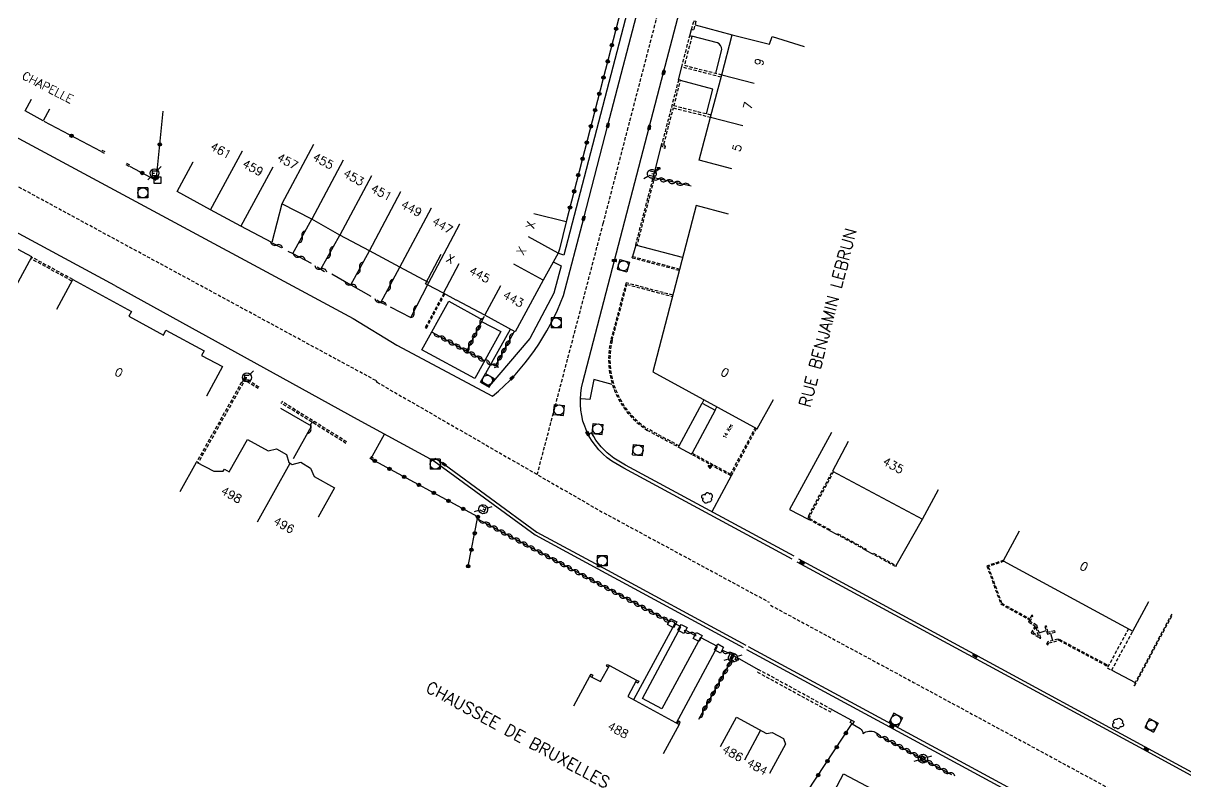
# Model space of a CAD drawing. Header units: millimetres. Extents: x 126999 to 128001, y 153000 to 154000.
# Drawn here: x 127334.9 to 127508.1, y 153660.1 to 153773 of the extents above; entities that cross this region are included whole.
import ezdxf
from ezdxf.enums import TextEntityAlignment as Align

# ---------------------------------------------------------------- set-up
doc = ezdxf.new("R2010")
doc.units = ezdxf.units.MM
doc.linetypes.add('DASHED', pattern=[0.75, 0.5, -0.25])
doc.layers.get('0').update_dxf_attribs({"linetype": 'CONTINUOUS'})
for name, color, linetype in [('W0001', 6, 'DASHED'), ('W0008', 7, 'CONTINUOUS'), ('W0100', 7, 'CONTINUOUS'), ('W0105', 7, 'CONTINUOUS'), ('W0112', 1, 'DASHED'), ('W0300', 7, 'CONTINUOUS'), ('W0310', 3, 'CONTINUOUS'), ('W0322', 7, 'CONTINUOUS'), ('W0334', 7, 'CONTINUOUS'), ('W0400', 7, 'CONTINUOUS'), ('W0420', 7, 'CONTINUOUS'), ('W0471', 7, 'CONTINUOUS'), ('W0851', 7, 'CONTINUOUS'), ('W0984', 7, 'CONTINUOUS'), ('W0989', 7, 'CONTINUOUS'), ('W0991', 7, 'CONTINUOUS'), ('W1102', 7, 'CONTINUOUS')]:
    doc.layers.add(name, color=color, linetype=linetype)
doc.styles.get("Standard").update_dxf_attribs({"font": 'romans.shx', "width": 0.85})

# ---------------------------------------------------------------- blocks, each defined once
blk = doc.blocks.new('t310o')
at = {"color": 0, "linetype": 'Continuous'}
for centre, start, end in [((-0.5, 0.38), 216.8699, 323.1304), ((0.5, -0.37), 36.8699, 143.1303)]:
    blk.add_arc(centre, 0.625, start, end, dxfattribs=at)
blk = doc.blocks.new('t322o')
at = {"color": 0, "linetype": 'Continuous'}
for radius in [0.25, 0.15]:
    blk.add_circle((0, 0), radius, dxfattribs=at)
blk = doc.blocks.new('T420')
for p, q in [((0.75, 0.75), (-0.75, 0.75)), ((-0.75, 0.75), (-0.75, -0.75)), ((0.75, 0.75), (0.75, -0.75)), ((0.75, -0.75), (-0.75, -0.75))]:
    blk.add_line(p, q)
blk.add_ellipse((0, 0), major_axis=(-0.53, 0.53), ratio=1, start_param=3.926991, end_param=10.210176)
blk = doc.blocks.new('T471')
for p, q in [((-0.333334, 0.333334), (-0.333334, -0.333334)), ((-0.333334, 0.333334), (0.333334, 0.333334)), ((-0.333334, 0), (0, 0)), ((0.500001, 0.500001), (1.000002, 1.000002)), ((-0.500001, -0.500001), (-1.000002, -1.000002)), ((-0.333334, -0.333334), (0.333334, -0.333334))]:
    blk.add_line(p, q)
blk.add_ellipse((0, 0), major_axis=(0.471405, 0.471405), ratio=1, start_param=5.4977871438, end_param=11.780972451)
blk = doc.blocks.new('t112o')
at = {"color": 0, "linetype": 'Continuous'}
for p, q in [((-0.5, 0.5), (0.5, 0.5)), ((-0.5, -0.5), (-0.5, 0.5)), ((0.5, 0.5), (0.5, -0.5)), ((0.5, -0.5), (-0.5, -0.5))]:
    blk.add_line(p, q, dxfattribs=at)
blk = doc.blocks.new('T851')
for p, q in [((-0.25, -0.15), (0, 0.32)), ((0, 0.32), (0.25, -0.15)), ((-0.25, -0.15), (0.25, -0.15))]:
    blk.add_line(p, q)
for major_axis in [(-0.106, 0.106), (-0.0354, 0.0354), (-0.0236, 0.0236)]:
    blk.add_ellipse((0, 0), major_axis=major_axis, ratio=1, start_param=3.926991, end_param=10.210176)
blk = doc.blocks.new('T400')
for p, q in [((-0.15, 0.3), (0.15, 0.3)), ((-0.15, -0.25), (-0.15, 0.3)), ((-0.15, 0.15), (0.15, 0.15)), ((-0.15, 0), (0.15, 0)), ((0.15, 0.3), (0.15, -0.25)), ((-0.15, -0.15), (0.15, -0.15)), ((-0.15, -0.25), (-0.15, -0.3)), ((-0.15, -0.3), (0.15, -0.3)), ((0.15, -0.3), (0.15, -0.25))]:
    blk.add_line(p, q)
blk = doc.blocks.new('T300')
for p, q in [((-0.8, 0.51), (-0.86, 0.34)), ((-0.86, 0.34), (-0.86, 0.17)), ((-0.86, 0.17), (-0.74, 0.06)), ((-0.69, 0.63), (-0.8, 0.51)), ((-0.8, -0.06), (-0.74, 0.06)), ((-0.74, 0.06), (-0.69, 0.11)), ((-0.57, 0.69), (-0.69, 0.63)), ((-0.46, 0.69), (-0.57, 0.69)), ((-0.29, 0.63), (-0.46, 0.69)), ((-0.29, 0.63), (-0.17, 0.74)), ((-0.23, 0.57), (-0.29, 0.63)), ((-0.17, 0.74), (-0.06, 0.8)), ((-0.06, 0.8), (0.06, 0.8)), ((0.06, 0.8), (0.23, 0.74)), ((0.23, 0.74), (0.34, 0.63)), ((0.34, 0.63), (0.4, 0.51)), ((0.46, 0.46), (0.34, 0.46)), ((0.4, 0.51), (0.4, 0.46)), ((0.57, 0.4), (0.46, 0.46)), ((0.57, 0.4), (0.69, 0.29)), ((0.69, 0.29), (0.74, 0.17)), ((0.74, 0.06), (0.69, -0.17)), ((0.74, 0.17), (0.74, 0.06)), ((-0.8, -0.17), (-0.8, -0.06)), ((-0.8, -0.23), (-0.8, -0.17)), ((-0.74, -0.34), (-0.8, -0.23)), ((-0.69, -0.4), (-0.74, -0.34)), ((-0.51, -0.46), (-0.69, -0.4)), ((-0.4, -0.46), (-0.51, -0.46)), ((-0.4, -0.46), (-0.34, -0.46)), ((-0.34, -0.46), (-0.34, -0.4)), ((-0.34, -0.51), (-0.34, -0.46)), ((-0.29, -0.63), (-0.34, -0.51)), ((-0.17, -0.74), (-0.29, -0.63)), ((-0.06, -0.8), (-0.17, -0.74)), ((0.06, -0.8), (-0.06, -0.8)), ((0.17, -0.74), (0.06, -0.8)), ((0.23, -0.69), (0.17, -0.74)), ((0.29, -0.46), (0.23, -0.46)), ((0.29, -0.63), (0.23, -0.69)), ((0.46, -0.4), (0.29, -0.46)), ((0.34, -0.51), (0.29, -0.63)), ((0.34, -0.51), (0.34, -0.46)), ((0.57, -0.34), (0.46, -0.4)), ((0.63, -0.29), (0.57, -0.34)), ((0.69, -0.17), (0.63, -0.29))]:
    blk.add_line(p, q)

msp = doc.modelspace()

# ---------------------------------------------------------------- linework, layer by layer
at = {"layer": 'W0001'}
msp.add_lwpolyline([(127411.48, 153705.8), (127421.32, 153743.21), (127424.92, 153757.06), (127430.03, 153776.67), (127436.2, 153800.44), (127441.93, 153822.4), (127448.5, 153847.53), (127457.45, 153881.88, 0.290948)], format="xyb", dxfattribs=at)
for points in [[(127387.44, 153719.79), (127267.12, 153784.97), (127169.72, 153837.57), (127150.15, 153847.94), (127138.65, 153852.5), (127138.65, 153852.5), (127138.65, 153852.5), (127094.09, 153863.28)], [(127387.44, 153719.79), (127387.59, 153719.57)]]:
    msp.add_lwpolyline(points, dxfattribs=at)
at = {"layer": 'W0001', "flags": 128}
for points in [[(127387.59, 153719.57), (127420.92, 153700.36), (127446.03, 153686.79)], [(127446.21, 153686.35), (127467.55, 153674.85), (127502.77, 153655.77), (127504.31, 153654.99), (127512.66, 153651.6), (127514.34, 153650.91), (127535, 153639.71), (127553.95, 153629.44), (127590.1, 153609.88), (127601.03, 153603.92), (127646.26, 153579.38), (127669.46, 153566.8)]]:
    msp.add_lwpolyline(points, dxfattribs=at)
at = {"layer": 'W0008'}
for points in [[(127390.56, 153725.1), (127404.82, 153717.46, 0.129702), (127415.37, 153732.45), (127418.4, 153743.97), (127422, 153757.82), (127427.11, 153777.43), (127433.28, 153801.2), (127439.01, 153823.16), (127445.57, 153848.29), (127451.33, 153870.37, 0.358025), (127446.77, 153882.81), (127448.04, 153884.8), (127450.4, 153888.83), (127469.12, 153878.27), (127486.77, 153868.34), (127488.93, 153867.13)], [(127449.48, 153693.18), (127424.36, 153706.74), (127422.59, 153707.8, -0.321381), (127418.29, 153719.57), (127423.01, 153737.71), (127428.17, 153757.5), (127430.31, 153765.69), (127433.97, 153779.74), (127439.57, 153801.24), (127445.44, 153823.88), (127451.21, 153845.93), (127456.66, 153866.87, -0.425937), (127467.46, 153871.14), (127471.31, 153868.95), (127477.24, 153865.6), (127485.45, 153860.96)], [(127348.53, 153733.98), (127264.15, 153779.53), (127227.11, 153799.53), (127194.61, 153817.1), (127168.15, 153831.36, 0.0103), (127151.75, 153839.91, 0.0212), (127138.27, 153845.83, 0.0154), (127127.05, 153849.72, 0.0243), (127107.89, 153854.89, 0.032172), (127093.12, 153857.17, -16.56692), (127093.12, 153857.17)]]:
    msp.add_lwpolyline(points, format="xyb", dxfattribs=at)
at = {"layer": 'W0008', "flags": 128}
msp.add_lwpolyline([(127109.72, 153870.8), (127109.2, 153868.96), (127127.86, 153862.83), (127139.04, 153859.17, -0.0067), (127148.56, 153855.97, -0.0253), (127164.76, 153849.24, -0.0045), (127170.41, 153846.47, 0.134), (127170.27, 153844.93, 0.1898), (127171.28, 153843.77), (127232.77, 153810.54), (127270.08, 153790.42), (127384.07, 153729.04), (127384.07, 153729.04)], format="xyb", dxfattribs=at)
at = {"layer": 'W0008'}
for points in [[(127348.53, 153733.98), (127384.63, 153714.04)], [(127384.07, 153729.04), (127390.56, 153725.1)], [(127384.63, 153714.04), (127396.05, 153707.85), (127396.28, 153708.23), (127397.6, 153707.35), (127411.44, 153697.23), (127420.75, 153692.2), (127442.58, 153680.4)], [(127450.15, 153692.79), (127476.87, 153678.35), (127501.75, 153664.88), (127522.79, 153653.42)], [(127442.89, 153680.19), (127464.22, 153668.69), (127499.52, 153649.56), (127501.41, 153648.61), (127510.01, 153645.12), (127518.04, 153641.8), (127532.03, 153634.22), (127550.98, 153623.96), (127587.12, 153604.4), (127598.05, 153598.44), (127643.29, 153573.89), (127666.48, 153561.32)]]:
    msp.add_lwpolyline(points, dxfattribs=at)
at = {"layer": 'W0100'}
for points in [[(127440.46, 153751.35), (127435.62, 153752.61), (127437.29, 153759.04), (127438.96, 153765.35), (127440.52, 153771.3), (127446.1, 153769.89), (127446.46, 153771.06), (127451.23, 153769.58)], [(127440, 153744.61), (127435.16, 153745.88), (127428.68, 153721.09), (127444.27, 153712.59), (127446.67, 153716.98)], [(127395.13, 153734.05), (127394.84, 153734.21)], [(127457.83, 153710.73), (127455.48, 153706.32), (127468.9, 153699.18), (127471.25, 153703.59)], [(127483.3, 153697.35), (127480.91, 153692.95), (127500.22, 153682.48), (127502.61, 153686.88)], [(127416.95, 153671.38), (127419.32, 153675.77), (127420.9, 153674.99), (127422.26, 153677.37), (127426.29, 153675.19), (127424.97, 153672.73), (127432.63, 153668.6), (127430.25, 153664.2)], [(127438.77, 153665.3), (127441.19, 153669.67), (127445.63, 153667.22), (127446.5, 153667.41), (127448.16, 153666.5), (127448.49, 153665.66), (127446.08, 153661.28)], [(127454.79, 153656.81), (127457.13, 153661.23), (127461.31, 153659.01), (127460.84, 153658.15), (127466.75, 153654.86), (127467.17, 153655.61), (127474.09, 153651.76), (127471.66, 153647.39)]]:
    msp.add_lwpolyline(points, dxfattribs=at)
at = {"layer": 'W0100', "flags": 128}
for points in [[(127338.83, 153760.23), (127337.86, 153758.48), (127335.16, 153759.97), (127336.13, 153761.72), (127336.13, 153761.72)], [(127395.3, 153734.43), (127391.03, 153736.71), (127386.47, 153739.14), (127382.08, 153741.46), (127377.89, 153743.82), (127373.43, 153746.15), (127371.93, 153740.35), (127367.33, 153742.8), (127362.81, 153745.25), (127357.81, 153747.96), (127360.19, 153752.36), (127360.19, 153752.36)], [(127333.77, 153733.81), (127336.16, 153738.21), (127330.54, 153741.23)], [(127339.88, 153730.46), (127342.27, 153734.85), (127351.02, 153730.09), (127350.64, 153729.39), (127355.78, 153726.59), (127356.16, 153727.3), (127361.83, 153724.25), (127361.46, 153723.54), (127364.56, 153721.88), (127362.2, 153717.47), (127362.2, 153717.47)], [(127358.29, 153703.29), (127360.72, 153707.66), (127363.27, 153706.32), (127364.67, 153706.29), (127364.88, 153706.61), (127365.58, 153706.22), (127368.32, 153711.04), (127371.4, 153709.32), (127372.63, 153709.63), (127374.14, 153708.78), (127374.49, 153707.58), (127374.68, 153707.48), (127374.95, 153707.32), (127376.28, 153707.65), (127377.69, 153706.77), (127378.24, 153705.5), (127381.25, 153703.82), (127378.82, 153699.45), (127378.82, 153699.45)]]:
    msp.add_lwpolyline(points, dxfattribs=at)
at = {"layer": 'W0100'}
msp.add_lwpolyline([(127415.8, 153743.43), (127414.81, 153739.39, -0.017983), (127414.58, 153738.8), (127412.36, 153734.76), (127408.19, 153727.08), (127403.68, 153729.53), (127399.45, 153731.8), (127399.38, 153731.78), (127397.5, 153732.8), (127395.13, 153734.05)], format="xyb", dxfattribs=at)
at = {"layer": 'W0105'}
msp.add_lwpolyline([(127436.3, 153716.94), (127436.05, 153716.46), (127438, 153715.4), (127438.26, 153715.87)], dxfattribs=at)
at = {"layer": 'W0112'}
for p, q in [((127346.49, 153753.92), (127346.97, 153753.67)), ((127346.61, 153754.14), (127347.09, 153753.89)), ((127350.18, 153751.97), (127350.64, 153751.73)), ((127350.3, 153752.19), (127350.75, 153751.95)), ((127342.15, 153734.63), (127336.03, 153737.98)), ((127342.27, 153734.85), (127336.15, 153738.2)), ((127367.8, 153720.21), (127360.72, 153707.66)), ((127368.02, 153720.08), (127360.94, 153707.53)), ((127369.92, 153718.6), (127367.67, 153719.99)), ((127370.05, 153718.82), (127367.8, 153720.21)), ((127382.98, 153710.45), (127373.29, 153716.48)), ((127383.11, 153710.66), (127373.43, 153716.69)), ((127386.95, 153707.97), (127386.38, 153708.34)), ((127387.08, 153708.18), (127386.51, 153708.55))]:
    msp.add_line(p, q, dxfattribs=at)
for points in [[(127434.78, 153772), (127434.47, 153772.09), (127434.83, 153773.38), (127435.12, 153773.31)], [(127460.4, 153694.56), (127456.19, 153696.86), (127456.27, 153697), (127456.27, 153697), (127460.47, 153694.7)], [(127464.87, 153692.11), (127461.52, 153693.94), (127461.6, 153694.08), (127464.95, 153692.25)], [(127485.17, 153684.85), (127484.81, 153684.17), (127484.68, 153683.83), (127485.64, 153683.28), (127485.06, 153682.19), (127486.26, 153681.56), (127486.35, 153681.42), (127486.53, 153681.46), (127485.89, 153683.37), (127484.91, 153683.93), (127485.34, 153684.75)], [(127487.1, 153683.18), (127487.49, 153682.05), (127488.66, 153682.32), (127488.61, 153682.53), (127487.63, 153682.3), (127487.3, 153683.25)], [(127485.77, 153683.1), (127485.33, 153682.27), (127486.19, 153681.82)], [(127487.56, 153680.44), (127487.7, 153680.73), (127489.15, 153681.08), (127489.1, 153681.28), (127487.56, 153680.91), (127487.37, 153680.54)], [(127496.32, 153677.29), (127489.16, 153681.12), (127489.25, 153681.28), (127496.41, 153677.45)], [(127441.34, 153678.05), (127440.95, 153678.25), (127441.13, 153678.61), (127441.53, 153678.41)], [(127458.48, 153668.67), (127458.09, 153668.89), (127458.29, 153669.23), (127458.68, 153669.01)]]:
    msp.add_lwpolyline(points, close=True, dxfattribs=at)
for points in [[(127438.87, 153764.99), (127433.01, 153766.51), (127434.21, 153771.17), (127434.53, 153771.09), (127433.41, 153766.76), (127438.96, 153765.35)], [(127432.63, 153736.19), (127425.62, 153738.06), (127425.69, 153738.29), (127432.69, 153736.42)], [(127397.54, 153732.78), (127394.8, 153727.72), (127394.97, 153727.63), (127397.7, 153732.69)], [(127444.12, 153712.67), (127440.36, 153705.6), (127434.46, 153708.82), (127434.56, 153708.99), (127440.28, 153705.87), (127443.95, 153712.76)], [(127455.62, 153706.24), (127452.1, 153699.67), (127452.04, 153699.24), (127455.09, 153697.62), (127455.01, 153697.48), (127451.87, 153699.15), (127451.94, 153699.72), (127455.48, 153706.32)], [(127480.96, 153693.04), (127478.48, 153692.18), (127480.55, 153686.52), (127484.81, 153684.17)], [(127481.02, 153692.89), (127478.68, 153692.08), (127480.68, 153686.63), (127484.89, 153684.32)], [(127506.01, 153685.03), (127500.37, 153674.43), (127500.49, 153674.36), (127506.14, 153684.96)], [(127499.58, 153682.83), (127496.42, 153677.02), (127497.07, 153676.67), (127500.22, 153682.48)], [(127422.11, 153677.11), (127421.81, 153677.26), (127421.95, 153677.53), (127422.26, 153677.37)], [(127419.32, 153675.77), (127419.5, 153676.07), (127419.76, 153675.94), (127419.61, 153675.63)], [(127426.29, 153675.19), (127426.62, 153675.01), (127426.47, 153674.75), (127426.15, 153674.93)], [(127432.63, 153668.6), (127432.78, 153668.92), (127432.51, 153669.05), (127432.36, 153668.74)]]:
    msp.add_lwpolyline(points, dxfattribs=at)
for points in [[(127437.37, 153759.34), (127431.84, 153760.71), (127432.84, 153764.53), (127432.54, 153764.61), (127430.06, 153755.11, 0.527489), (127430.54, 153754.44), (127430.61, 153754.73), (127430.43, 153754.77, -0.380348), (127430.35, 153755.01), (127431.76, 153760.41), (127437.29, 153759.04)], [(127431.67, 153732.52), (127424.71, 153734.36), (127422.44, 153725.83, 0.317998), (127427.83, 153712.44), (127432.54, 153709.89), (127432.63, 153710.06), (127427.93, 153712.61, -0.317773), (127422.63, 153725.78), (127424.85, 153734.12), (127431.62, 153732.33)]]:
    msp.add_lwpolyline(points, format="xyb", dxfattribs=at)
msp.add_lwpolyline([(127429.7, 153751.3, 0.47243), (127429.2, 153751.06), (127426.37, 153740.11), (127426.33, 153739.93), (127426.15, 153739.98), (127429.03, 153751.11, -0.47243), (127429.78, 153751.46)], format="xyb", close=True, dxfattribs=at)
at = {"layer": 'W0112', "flags": 128}
msp.add_lwpolyline([(127455.37, 153670.79), (127444.5, 153676.73), (127444.31, 153676.38), (127455.18, 153670.44)], close=True, dxfattribs=at)
at = {"layer": 'W0310'}
for points in [[(127434.42, 153748.78), (127429.09, 153749.93)], [(127403.56, 153729.33), (127400.95, 153724.19)], [(127403.55, 153722.79), (127400.95, 153724.19), (127395.89, 153726.97)], [(127407.99, 153727.03), (127405.23, 153721.97), (127404.72, 153722.26)], [(127431.19, 153683.9), (127402.65, 153699.18)], [(127434.96, 153681.85), (127433.55, 153682.61)], [(127435.54, 153669.36), (127440.83, 153678.83), (127439, 153679.65)], [(127462.93, 153666.71), (127473.22, 153661.12)]]:
    msp.add_lwpolyline(points, dxfattribs=at)
at = {"layer": 'W0310', "flags": 128}
for points in [[(127375.08, 153738.73), (127377.89, 153743.82), (127377.89, 153743.82)], [(127379.26, 153736.42), (127382.08, 153741.46), (127382.08, 153741.46)], [(127371.99, 153740.32), (127373.32, 153739.64), (127373.32, 153739.64)], [(127374.31, 153739.09), (127375.08, 153738.73), (127377.81, 153737.3), (127377.81, 153737.3)], [(127383.7, 153734.08), (127386.47, 153739.14), (127386.47, 153739.14)], [(127378.67, 153736.74), (127379.26, 153736.42), (127379.79, 153736.06), (127379.79, 153736.06)], [(127380.87, 153735.68), (127383.7, 153734.08), (127386.67, 153732.37), (127386.67, 153732.37)], [(127388.19, 153731.45), (127391.03, 153736.71), (127391.03, 153736.71)], [(127389.57, 153730.78), (127392.67, 153729.19), (127395.26, 153734.3), (127395.26, 153734.3)], [(127387.56, 153731.83), (127388.19, 153731.45), (127388.75, 153731.16), (127388.75, 153731.16)], [(127375.15, 153708.21), (127377.86, 153713.01), (127373.3, 153715.62), (127373.3, 153715.62)]]:
    msp.add_lwpolyline(points, dxfattribs=at)
at = {"layer": 'W0322'}
for points in [[(127426.29, 153784.31), (127425.94, 153782.73), (127415.8, 153743.43)], [(127401.19, 153692.14), (127402.65, 153699.5), (127386.69, 153708.14)], [(127451.7, 153658.54), (127458.41, 153668.71)]]:
    msp.add_lwpolyline(points, dxfattribs=at)
at = {"layer": 'W0322', "flags": 128}
for points in [[(127354.75, 153750), (127355.72, 153759.95), (127355.72, 153759.95)], [(127337.94, 153758.43), (127346.48, 153753.99), (127346.48, 153753.99)], [(127350.72, 153751.74), (127354.64, 153749.65), (127354.64, 153749.65)]]:
    msp.add_lwpolyline(points, dxfattribs=at)
at = {"layer": 'W0334'}
for points in [[(127426.29, 153784.31), (127427.31, 153784.06), (127415.45, 153738.49), (127414.56, 153738.76)], [(127434.21, 153771.17), (127434.47, 153772.09)], [(127434.99, 153772.78), (127440.52, 153771.3)], [(127432.54, 153764.61), (127433.01, 153766.51)], [(127436.7, 153759.51), (127437.66, 153763.19), (127432.82, 153764.49)], [(127429.03, 153751.11), (127430.06, 153755.11)], [(127426.15, 153739.98), (127425.69, 153738.29)], [(127433.13, 153738.11), (127426.33, 153739.93)], [(127413.85, 153737.48), (127415.02, 153736.87), (127413.94, 153732.83), (127410.39, 153726.05), (127404.34, 153718.96), (127403.11, 153719.64), (127407.49, 153727.47)], [(127403.19, 153728.61), (127406.04, 153727.09), (127402.19, 153720.1), (127394.3, 153724.39), (127398.32, 153731.61), (127403.32, 153728.87)], [(127422.66, 153719.24), (127419.9, 153719.95), (127419.33, 153716.97), (127418, 153717.1)], [(127432.61, 153710.07), (127436.05, 153716.46)], [(127438, 153715.4), (127434.56, 153708.99)], [(127386.69, 153708.14), (127388.74, 153711.81)], [(127455.33, 153712.06), (127449.09, 153700.59), (127451.87, 153699.15)], [(127432.54, 153709.89), (127434.46, 153708.82)], [(127396.05, 153707.85), (127411.17, 153696.81), (127420.51, 153691.76), (127442.16, 153680.06)], [(127440.36, 153705.6), (127437.51, 153700.27)], [(127464.95, 153692.25), (127468.9, 153699.18)], [(127455.01, 153697.48), (127456.19, 153696.86)], [(127460.4, 153694.56), (127461.52, 153693.94)], [(127450.39, 153693.23), (127477.1, 153678.79), (127501.98, 153665.32), (127523.03, 153653.86), (127534.67, 153647.55), (127548.56, 153640.03), (127574.12, 153626.2), (127592.98, 153615.93), (127593.82, 153615.53), (127594.29, 153615.35)], [(127432.22, 153668.82), (127438.33, 153680.19), (127435.82, 153681.55), (127430.04, 153670.91), (127427.14, 153672.47), (127432.88, 153683.11), (127431.96, 153683.62), (127425.83, 153672.27)], [(127486.27, 153682.24), (127487.3, 153682.58)], [(127487.97, 153682.16), (127488.24, 153681.08)], [(127441.53, 153678.41), (127444.5, 153676.73)], [(127442.65, 153679.75), (127463.98, 153668.25), (127499.29, 153649.12), (127501.2, 153648.15), (127509.82, 153644.66), (127517.83, 153641.35), (127531.79, 153633.78), (127550.74, 153623.52), (127586.88, 153603.96), (127597.81, 153598), (127643.05, 153573.45), (127666.24, 153560.88)], [(127497.07, 153676.67), (127500.58, 153674.82)], [(127455.37, 153670.79), (127458.29, 153669.23)]]:
    msp.add_lwpolyline(points, dxfattribs=at)
for points in [[(127438.08, 153765.58), (127438.97, 153769.13, 0.27309), (127438.34, 153770.11), (127434.53, 153771.09)], [(127458.4, 153668.7), (127459.58, 153667.97, -0.257901), (127460.01, 153667.23, -0.265616), (127461.84, 153667.44, -0.17553), (127462.66, 153666.68), (127462.93, 153666.71)]]:
    msp.add_lwpolyline(points, format="xyb", dxfattribs=at)
at = {"layer": 'W0334', "flags": 128}
msp.add_lwpolyline([(127449.75, 153693.66), (127424.64, 153707.21), (127422.89, 153708.26, -0.124249), (127419.58, 153712.01), (127419.09, 153711.76)], format="xyb", dxfattribs=at)
at = {"layer": 'W1102', "flags": 128}
for points in [[(127438.96, 153765.35), (127443.8, 153764.08)], [(127437.29, 153759.04), (127442.13, 153757.77)], [(127378.12, 153754.98), (127373.43, 153746.15), (127373.43, 153746.15)], [(127362.81, 153745.25), (127367.57, 153754.04), (127367.57, 153754.04)], [(127382.58, 153752.65), (127377.89, 153743.82), (127377.89, 153743.82)], [(127372.09, 153751.6), (127367.33, 153742.8), (127367.33, 153742.8)], [(127386.78, 153750.3), (127382.08, 153741.46), (127382.08, 153741.46)], [(127386.47, 153739.14), (127391.16, 153747.97), (127391.16, 153747.97)], [(127391.03, 153736.71), (127395.72, 153745.54), (127395.72, 153745.54)], [(127415.8, 153743.43), (127410.95, 153744.62)], [(127395.26, 153734.3), (127399.95, 153743.13), (127399.95, 153743.13)], [(127414.58, 153738.8), (127410.2, 153741.21)], [(127394.84, 153734.21), (127397.18, 153738.63)], [(127397.5, 153732.8), (127399.85, 153737.26)], [(127412.36, 153734.76), (127407.97, 153737.15)], [(127403.68, 153729.53), (127406.04, 153733.94)], [(127369.81, 153698.74), (127374.68, 153707.48), (127374.68, 153707.48)]]:
    msp.add_lwpolyline(points, dxfattribs=at)
at = {"layer": 'W1102'}
msp.add_lwpolyline([(127442.42, 153663.29), (127444.76, 153667.7)], dxfattribs=at)

# ---------------------------------------------------------------- block references
at = {"layer": 'W0112'}
for p, rotation in [((127354.88, 153749.64), 0.009719999999960925), ((127431.58, 153683.66), 331.60196528429), ((127433.12, 153682.81), 331.60196528429), ((127435.4, 153681.61), 331.60196528429), ((127438.57, 153679.9), 331.60196528429)]:
    msp.add_blockref('t112o', p, dxfattribs=dict(at, rotation=rotation))
at = {"layer": 'W0300'}
for p, rotation in [((127436.72, 153702.3), 241.932670700085), ((127498.09, 153668.76), 61.9688304302997)]:
    msp.add_blockref('T300', p, dxfattribs=dict(at, rotation=rotation))
at = {"layer": 'W0310'}
for p, rotation in [((127429.53, 153749.83), 167.775270985148), ((127430.76, 153749.57), 167.775270985148), ((127431.98, 153749.31), 167.775270985148), ((127433.2, 153749.04), 167.775270985148), ((127376.45, 153741.21), 61.12233350672035), ((127372.64, 153739.99), 332.7195097713948), ((127376.02, 153738.24), 332.2492735853837), ((127380.63, 153738.88), 60.71943272274403), ((127379.23, 153736.43), 331.1402470217874), ((127385.05, 153736.55), 61.37332725132175), ((127383.7, 153734.08), 330.0317534481902), ((127389.57, 153734.02), 61.58604067224794), ((127388.13, 153731.49), 329.0405858529523), ((127393.12, 153730.09), 63.14015701526515), ((127402.99, 153728.22), 243.0736160645), ((127396.96, 153726.38), 151.255036189858), ((127401.86, 153725.99), 243.0736160645), ((127402.43, 153727.1), 243.0736160645), ((127407.39, 153725.93), 241.4009628899319), ((127398.06, 153725.78), 151.255036189858), ((127399.15, 153725.17), 151.255036189858), ((127400.25, 153724.57), 151.255036189858), ((127401.29, 153724.87), 243.0736160645), ((127406.79, 153724.83), 241.4009628899319), ((127401.35, 153723.98), 151.743101745517), ((127402.45, 153723.38), 151.743101745517), ((127403.55, 153722.79), 151.743101745517), ((127405.6, 153722.64), 241.4009628899319), ((127406.19, 153723.74), 241.4009628899319), ((127404.81, 153722.21), 150.379914235233), ((127377.73, 153712.78), 60.57755411776152), ((127403.64, 153698.65), 151.837346527505), ((127404.74, 153698.06), 151.837346527505), ((127405.84, 153697.47), 151.837346527505), ((127406.94, 153696.88), 151.837346527505), ((127408.05, 153696.29), 151.837346527505), ((127409.15, 153695.7), 151.837346527505), ((127410.25, 153695.11), 151.837346527505), ((127411.35, 153694.52), 151.837346527505), ((127412.45, 153693.93), 151.837346527505), ((127413.56, 153693.34), 151.837346527505), ((127414.66, 153692.75), 151.837346527505), ((127415.76, 153692.16), 151.837346527505), ((127416.86, 153691.57), 151.837346527505), ((127417.96, 153690.98), 151.837346527505), ((127419.07, 153690.39), 151.837346527505), ((127420.17, 153689.8), 151.837346527505), ((127421.27, 153689.21), 151.837346527505), ((127422.37, 153688.62), 151.837346527505), ((127423.47, 153688.03), 151.837346527505), ((127424.58, 153687.44), 151.837346527505), ((127425.68, 153686.85), 151.837346527505), ((127426.78, 153686.26), 151.837346527505), ((127427.88, 153685.67), 151.837346527505), ((127428.98, 153685.08), 151.837346527505), ((127430.09, 153684.49), 151.837346527505), ((127431.19, 153683.9), 151.837346527505), ((127434.25, 153682.23), 151.697551617206), ((127439.91, 153679.24), 155.764947245821), ((127440.41, 153678.09), 60.8140176920539), ((127439.2, 153675.91), 60.8140176920539), ((127439.81, 153677), 60.8140176920539), ((127437.98, 153673.73), 60.8140176920539), ((127438.59, 153674.82), 60.8140176920539), ((127437.37, 153672.64), 60.8140176920539), ((127436.15, 153670.46), 60.8140176920539), ((127436.76, 153671.55), 60.8140176920539), ((127462.93, 153666.71), 331.5053682231039), ((127464.02, 153666.11), 331.5053682231039), ((127465.12, 153665.52), 331.5053682231039), ((127466.22, 153664.92), 331.5053682231039), ((127467.32, 153664.32), 331.5053682231039), ((127468.42, 153663.73), 331.5053682231039), ((127469.52, 153663.13), 331.5053682231039), ((127470.62, 153662.54), 331.5053682231039), ((127471.71, 153661.94), 331.5053682231039), ((127472.81, 153661.34), 331.5053682231039)]:
    msp.add_blockref('t310o', p, dxfattribs=dict(at, rotation=rotation))
at = {"layer": 'W0322'}
for p, rotation in [((127423.23, 153772.2), 255.53434371218), ((127422.6, 153769.78), 255.53434371218), ((127421.98, 153767.35), 255.53434371218), ((127421.35, 153764.93), 255.53434371218), ((127420.73, 153762.51), 255.53434371218), ((127420.1, 153760.09), 255.53434371218), ((127419.48, 153757.67), 255.53434371218), ((127342.1, 153756.27), 332.5556493764885), ((127355.23, 153754.98), 84.45482432083496), ((127418.85, 153755.25), 255.53434371218), ((127418.23, 153752.83), 255.53434371218), ((127352.63, 153750.72), 331.9568911921279), ((127354.75, 153750), 84.45482432083496), ((127417.6, 153750.41), 255.53434371218), ((127416.98, 153747.99), 255.53434371218), ((127416.36, 153745.57), 255.53434371218), ((127387.26, 153707.83), 151.562451081777), ((127389.46, 153706.64), 151.562451081777), ((127391.65, 153705.45), 151.562451081777), ((127393.85, 153704.26), 151.562451081777), ((127396.05, 153703.07), 151.562451081777), ((127398.25, 153701.88), 151.562451081777), ((127400.45, 153700.69), 151.562451081777), ((127402.65, 153699.5), 151.562451081777), ((127402.16, 153697.05), 151.562451081777), ((127401.67, 153694.6), 151.562451081777), ((127401.19, 153692.14), 151.562451081777), ((127457.48, 153667.31), 56.5684292965063), ((127456.11, 153665.22), 56.5684292965063), ((127454.73, 153663.13), 56.5684292965063), ((127453.35, 153661.05), 56.5684292965063)]:
    msp.add_blockref('t322o', p, dxfattribs=dict(at, rotation=rotation))
at = {"layer": 'W0400'}
for p, rotation in [((127430.31, 153765.69), 165.4007714058797), ((127422, 153757.82), 345.4078740111091), ((127428.17, 153757.5), 165.4007714059109), ((127418.4, 153743.97), 345.2588361806193), ((127423.01, 153737.71), 90), ((127407.73, 153720.21), 311.3532200140015), ((127419.01, 153711.92), 27.68825769949479), ((127397.6, 153707.35), 234.9416179343806), ((127420.75, 153692.2), 90), ((127450.92, 153692.68), 242.194478621091), ((127476.74, 153678.82), 61.60067758135202), ((127464.34, 153668.32), 61.67777446206199), ((127502.25, 153664.9), 61.56994421385902)]:
    msp.add_blockref('T400', p, dxfattribs=dict(at, rotation=rotation))
at = {"layer": 'W0420'}
for p, rotation in [((127352.71, 153747.76), 0.009719999999960925), ((127424.31, 153736.9), 74.90186726592279), ((127404.05, 153719.85), 150.379914235233), ((127414.72, 153715.43), 174.55884905678), ((127420.49, 153712.6), 174.55884905678), ((127426.5, 153709.44), 174.55884905678), ((127464.91, 153669.25), 331.677774462062), ((127503, 153668.46), 61.9688304302997)]:
    msp.add_blockref('T420', p, dxfattribs=dict(at, rotation=rotation))
for p in [(127414.28, 153728.41), (127396.28, 153707.36), (127421.17, 153692.96)]:
    msp.add_blockref('T420', p, dxfattribs=at)
at = {"layer": 'W0471'}
for p, rotation in [((127354.45, 153750.69), 0.009719999999960925), ((127428.56, 153750.6), 167.775270985148), ((127368.22, 153720.27), 0.009719999999960925), ((127403.42, 153700.64), 151.837346527505), ((127440.64, 153678.53), 331.60196528429), ((127468.94, 153663.49), 331.677774462062)]:
    msp.add_blockref('T471', p, dxfattribs=dict(at, rotation=rotation))
at = {"layer": 'W0851', "rotation": 60.94716354888302}
msp.add_blockref('T851', (127437.24, 153706.99), dxfattribs=at)

# ---------------------------------------------------------------- texts
at = {"layer": 'W0851'}
msp.add_text('14 Km', height=0.5, rotation=60.9472, dxfattribs=at).set_placement((127440.1, 153712.13), align=Align.CENTER)
at = {"layer": 'W0984'}
msp.add_text('CHAPELLE', height=1.25, rotation=332.9229, dxfattribs=at).set_placement((127338.55, 153763.47), align=Align.MIDDLE)
at = {"layer": 'W0989'}
for s, rotation, p in [('RUE BENJAMIN LEBRUN', 75.3272, (127454.77, 153729.19)), ('CHAUSSEE DE BRUXELLES', 331.5989, (127408.61, 153667.04))]:
    msp.add_text(s, height=1.75, rotation=rotation, dxfattribs=at).set_placement(p, align=Align.MIDDLE)
at = {"layer": 'W0991'}
for s, rotation, p in [('9', 75.2652, (127444.57, 153767.26)), ('7', 75.2652, (127442.87, 153760.74)), ('461', 331.5303, (127364.36, 153754.08)), ('5', 75.4085, (127441.24, 153754.47)), ('457', 331.9806, (127374.28, 153752.45)), ('455', 332.3397, (127379.6, 153752.51)), ('459', 331.5811, (127369.12, 153751.5)), ('453', 330.755, (127384.14, 153750.06)), ('451', 332.0808, (127388.26, 153747.81)), ('449', 331.9538, (127392.74, 153745.43)), ('447', 330.2803, (127397.36, 153742.89)), ('X', 76.1529, (127410.49, 153742.96)), ('X', 61.2296, (127409.11, 153739.12)), ('X', 332.8897, (127398.55, 153737.9)), ('445', 331.7752, (127402.91, 153735.57)), ('443', 331.7752, (127407.93, 153731.95)), ('0', 329.807, (127349.14, 153721.02)), ('0', 330.9293, (127439.46, 153721)), ('435', 331.9782, (127464.54, 153707.16)), ('498', 331.0925, (127365.92, 153702.78)), ('496', 330.9029, (127373.74, 153698.28)), ('0', 331.5375, (127492.95, 153692.11)), ('488', 331.6399, (127423.53, 153667.73)), ('486', 331.1873, (127440.6, 153664.29)), ('484', 331.1873, (127444.25, 153662.28))]:
    msp.add_text(s, height=1.25, rotation=rotation, dxfattribs=at).set_placement(p, align=Align.MIDDLE)

doc.saveas('drawing.dxf')
